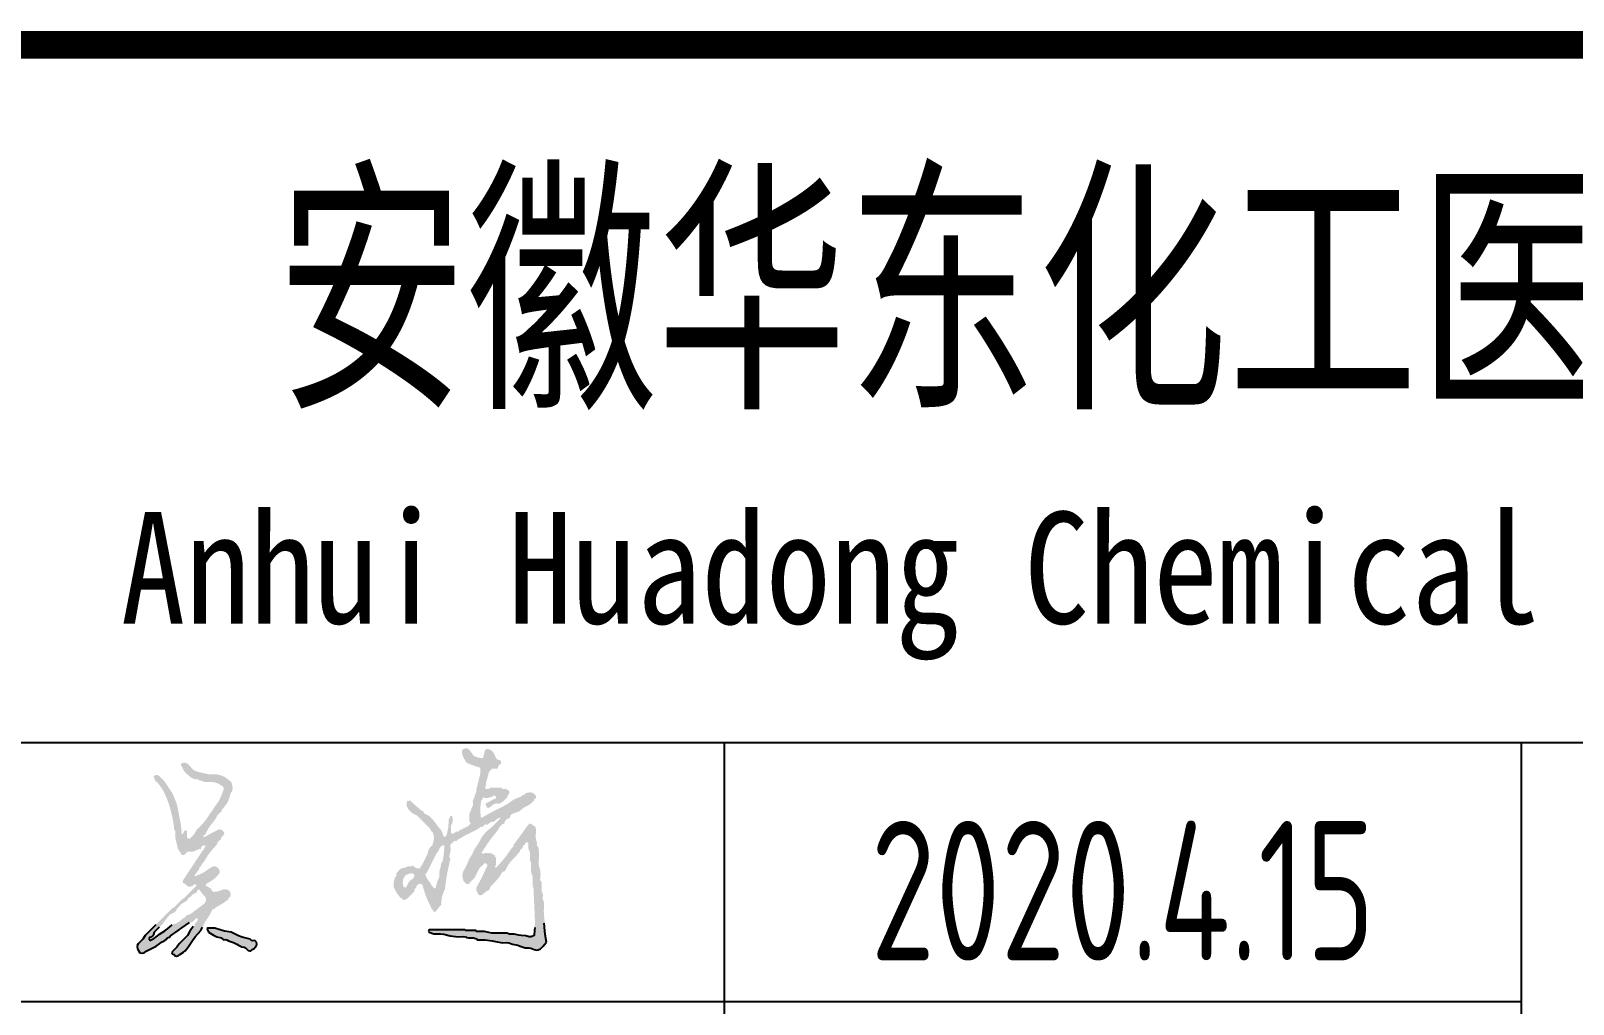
# Model space of a CAD drawing. Extents: x 4930511 to 5014611, y -422737 to -321054.
# Drawn here: x 4958777 to 4962647, y -346117 to -343675 of the extents above; entities that cross this region are included whole.
import ezdxf
from ezdxf.enums import TextEntityAlignment as Align

# ---------------------------------------------------------------- set-up
doc = ezdxf.new("R2010")
doc.units = 0
doc.header["$LTSCALE"] = 1000
doc.header["$MEASUREMENT"] = 0
doc.layers.get('0').update_dxf_attribs({"linetype": 'CONTINUOUS'})
doc.styles.add('sceie', font='sceie.shx', dxfattribs={"width": 0.7, "bigfont": 'sceic.shx'})
doc.styles.add('宋体', font='', dxfattribs={"width": 0.7})
doc.styles.get('宋体').set_extended_font_data('SimSun')

msp = doc.modelspace()

# ---------------------------------------------------------------- hatches: boundary and pattern name
h = msp.add_hatch(color=256)
h.dxf.hatch_style = 1
h.paths.add_polyline_path([(4959248.6, -345707.4), (4959254.4, -345702.8), (4959253.9, -345700), (4959255, -345697.8), (4959257.5, -345696.5), (4959260.1, -345693.1), (4959261.2, -345691.1), (4959262.7, -345687.1), (4959259.1, -345682), (4959256.1, -345679.7), (4959250.2, -345677.7), (4959235, -345685.2), (4959227.5, -345689.2), (4959212.7, -345697.5), (4959210.7, -345696.6), (4959209.8, -345694.4), (4959210.6, -345692.3), (4959213.3, -345692.6), (4959215.6, -345690.8), (4959215.8, -345688.2), (4959223.7, -345674), (4959228.4, -345667.3), (4959238.7, -345654.8), (4959244.2, -345644.6), (4959248, -345639.8), (4959256.5, -345631.9), (4959256, -345629.1), (4959257.1, -345626.9), (4959259.6, -345625.7), (4959269.5, -345612.1), (4959273.4, -345604.2), (4959278.3, -345588.1), (4959282.4, -345580.7), (4959283.4, -345575.8), (4959282.5, -345567.3), (4959280.8, -345561.5), (4959278.9, -345558.6), (4959274.2, -345554.8), (4959263.2, -345546.5), (4959256.4, -345543.3), (4959242.9, -345540.2), (4959235.8, -345540.2), (4959232.3, -345540.2), (4959225.2, -345540.2), (4959213.5, -345537.8), (4959207.7, -345536.6), (4959196, -345534), (4959186.9, -345530.2), (4959182.5, -345526.9), (4959176.2, -345519.4), (4959173.7, -345516.9), (4959172.5, -345515.6), (4959170, -345513.1), (4959164.9, -345511.1), (4959161.7, -345510.8), (4959156.4, -345512.1), (4959153.9, -345513.5), (4959153.3, -345517.3), (4959155.4, -345519.4), (4959160, -345529.7), (4959163.6, -345534.7), (4959172.1, -345542.3), (4959178.4, -345547.6), (4959182.1, -345549.8), (4959189.8, -345552.7), (4959194.1, -345552.1), (4959196.9, -345553), (4959200.2, -345555.8), (4959204.5, -345555.9), (4959206.9, -345556.6), (4959210.6, -345559), (4959219.8, -345559), (4959224.4, -345559), (4959233.5, -345559), (4959244.1, -345562.1), (4959249.3, -345564.5), (4959258.5, -345570.4), (4959261, -345574.4), (4959261.3, -345577.6), (4959259.6, -345581.9), (4959252.7, -345599.6), (4959248, -345608.3), (4959236.7, -345623.6), (4959233.9, -345628.9), (4959232.2, -345631.5), (4959228.3, -345636.1), (4959215.8, -345654.8), (4959208.6, -345663.7), (4959192.9, -345679.8), (4959186.9, -345690), (4959182.9, -345694.8), (4959174.2, -345702.8), (4959173.2, -345700.7), (4959171, -345699.8), (4959168.9, -345700.7), (4959168.9, -345693.2), (4959168.9, -345689.4), (4959168.9, -345681.9), (4959166.5, -345681.4), (4959165.2, -345681.2), (4959162.7, -345680.9), (4959161.1, -345684.8), (4959160, -345686.8), (4959157.5, -345690.2), (4959155.7, -345689.9), (4959154.6, -345687.8), (4959155.4, -345686.1), (4959154.6, -345677.7), (4959154.2, -345673.6), (4959153.3, -345665.2), (4959151.6, -345656.9), (4959150.8, -345652.7), (4959149.1, -345644.4), (4959147, -345631.8), (4959145.8, -345625.6), (4959142.9, -345613.1), (4959135.6, -345594.8), (4959130.9, -345585.8), (4959120, -345569.4), (4959112.9, -345558.5), (4959108.6, -345553.3), (4959099.1, -345544.4), (4959095.2, -345542), (4959092, -345541.7), (4959087.7, -345543.3), (4959085.8, -345544.3), (4959085.2, -345546.9), (4959086.6, -345548.6), (4959088.3, -345554.3), (4959090.3, -345557.3), (4959095, -345561.1), (4959104, -345572.8), (4959108, -345579.1), (4959114.8, -345592.3), (4959121.6, -345609.4), (4959124.6, -345618.3), (4959129.3, -345636.1), (4959130.6, -345641.1), (4959131.2, -345643.6), (4959132.5, -345648.6), (4959134.1, -345658.6), (4959135, -345663.6), (4959136.6, -345673.6), (4959135.8, -345677), (4959136.9, -345679.9), (4959139.8, -345681.9), (4959139.3, -345694.5), (4959140, -345700.9), (4959142.9, -345713.2), (4959145.2, -345723.8), (4959147.4, -345729.1), (4959153.3, -345738.2), (4959155.1, -345741.4), (4959158, -345742.9), (4959161.6, -345742.3), (4959165, -345739), (4959166.6, -345737.3), (4959170, -345734), (4959180.6, -345734.3), (4959186.3, -345733.2), (4959196, -345728.8), (4959199.2, -345727.6), (4959201, -345727.4), (4959204.4, -345727.8), (4959204.3, -345722.7), (4959207.7, -345718.9), (4959212.7, -345718.4), (4959214.6, -345719.3), (4959215.1, -345722), (4959213.7, -345723.6), (4959191.8, -345755.9), (4959181, -345772.2), (4959159.6, -345804.9), (4959157.9, -345808.4), (4959159.2, -345812.4), (4959162.7, -345814.2), (4959166.2, -345816.9), (4959167.9, -345818.4), (4959171, -345821.5), (4959178, -345821.6), (4959182, -345820.3), (4959187.7, -345816.3), (4959189.3, -345815.7), (4959190.7, -345816.1), (4959191.9, -345817.4), (4959192.3, -345819), (4959192, -345820.2), (4959190.8, -345821.5), (4959178.7, -345833.6), (4959172.7, -345839.7), (4959160.6, -345851.7), (4959158.9, -345852.6), (4959158.1, -345853), (4959156.4, -345853.8), (4959148.1, -345862.2), (4959143.9, -345866.3), (4959135.6, -345874.7), (4959133.9, -345875.5), (4959133.1, -345875.9), (4959131.4, -345876.8), (4959104.3, -345903.8), (4959090.8, -345917.4), (4959063.7, -345944.5), (4959057.8, -345953.7), (4959054.1, -345958), (4959046, -345965.3), (4959044, -345969.9), (4959043.8, -345972.9), (4959045, -345977.8), (4959047.1, -345982), (4959048.1, -345984), (4959050.2, -345988.2), (4959057, -345988.7), (4959061, -345987.7), (4959066.8, -345984.1), (4959083.3, -345975.7), (4959091.3, -345970.8), (4959106.4, -345960.1), (4959113.1, -345956.8), (4959116.3, -345954.3), (4959121, -345948.6), (4959123.8, -345949.1), (4959126, -345948), (4959127.3, -345945.5), (4959146.5, -345932.2), (4959156, -345925.5), (4959175.2, -345912.2), (4959181.2, -345910.9), (4959184.4, -345909.2), (4959188.7, -345904.9), (4959189.7, -345902.6), (4959191.5, -345901.5), (4959193.9, -345901.8), (4959195.9, -345902.7), (4959196.4, -345905.4), (4959195, -345907), (4959192.8, -345910.8), (4959191.2, -345912.7), (4959187.7, -345915.3), (4959188.2, -345918.1), (4959187.1, -345920.3), (4959184.6, -345921.6), (4959178.1, -345930.3), (4959175.1, -345934.9), (4959170, -345944.5), (4959161.6, -345952.8), (4959157.5, -345957), (4959149.1, -345965.3), (4959143.2, -345974.1), (4959139.5, -345978.2), (4959131.4, -345985.1), (4959130.9, -345988.1), (4959131.5, -345990.1), (4959133.5, -345992.4), (4959135.1, -345991.4), (4959137.5, -345992.6), (4959137.7, -345994.5), (4959142.9, -345996), (4959146.7, -345995.4), (4959151.2, -345992.4), (4959159.9, -345986.2), (4959163.9, -345982.6), (4959171, -345974.7), (4959182.7, -345956.7), (4959189.2, -345948.1), (4959203.3, -345932), (4959207.5, -345923.6), (4959209.6, -345919.5), (4959213.7, -345911.1), (4959222.5, -345898.3), (4959226.5, -345891.6), (4959233.5, -345877.8), (4959236.3, -345878.3), (4959238.5, -345877.2), (4959239.8, -345874.7), (4959253.5, -345867), (4959260.2, -345862.8), (4959273.1, -345853.8), (4959272.8, -345851.2), (4959274.6, -345848.9), (4959277.3, -345848.6), (4959278.4, -345842), (4959277.9, -345838.1), (4959275.2, -345831.9), (4959269.8, -345829.5), (4959266.6, -345828.8), (4959260.6, -345828.8), (4959251, -345832.5), (4959245.8, -345833.8), (4959235.6, -345835.1), (4959231.7, -345832.8), (4959230, -345830.2), (4959229.4, -345825.7), (4959226.6, -345826.2), (4959224.4, -345825.1), (4959223.1, -345822.6), (4959221.1, -345821.1), (4959219.3, -345820.8), (4959216.9, -345821.5), (4959216, -345818.1), (4959217.1, -345815.2), (4959220, -345813.2), (4959232.3, -345806.1), (4959238.2, -345801.5), (4959248.1, -345791.3), (4959250.8, -345786.6), (4959251.1, -345782.8), (4959249.2, -345777.8), (4959246.7, -345775.3), (4959245.4, -345774), (4959242.9, -345771.5), (4959236.6, -345771.1), (4959233, -345771.8), (4959227.3, -345774.6), (4959213.4, -345784.7), (4959205.7, -345789), (4959189.8, -345795.5), (4959188.5, -345795.2), (4959187.9, -345793.4), (4959188.7, -345792.4), (4959193, -345786.3), (4959195.3, -345783.3), (4959200.2, -345777.8), (4959199.7, -345775), (4959200.8, -345772.8), (4959203.3, -345771.5), (4959206, -345766.2), (4959207.8, -345763.6), (4959211.7, -345759), (4959222.6, -345741.3), (4959229, -345732.8), (4959242.9, -345717.3), (4959246.1, -345710.6)])
h.paths.add_polyline_path([(4959197.6, -345829.6), (4959200.2, -345829.9), (4959205.9, -345837.8), (4959209, -345841.6), (4959215.8, -345848.6), (4959216.5, -345855), (4959215.8, -345858.7), (4959212.7, -345864.2), (4959202.8, -345871.8), (4959197.8, -345875.6), (4959187.7, -345883), (4959180.2, -345888.9), (4959175.8, -345891.3), (4959166.9, -345894.5), (4959164.4, -345898.1), (4959162.5, -345899.8), (4959158.5, -345901.8), (4959149, -345909.9), (4959143.2, -345913.2), (4959131.4, -345917.4), (4959119.9, -345928.1), (4959113.5, -345933), (4959100.2, -345941.3), (4959091, -345948.7), (4959085.8, -345952), (4959075.2, -345957), (4959075.3, -345956.1), (4959074.9, -345955.3), (4959074.1, -345954.9), (4959074.1, -345951.9), (4959075.5, -345949.8), (4959078.3, -345948.6), (4959083, -345944.9), (4959085, -345941.9), (4959086.6, -345936.1), (4959095, -345927.8), (4959099.1, -345923.6), (4959107.5, -345915.3), (4959112.9, -345908.3), (4959115.7, -345904.7), (4959121, -345897.6), (4959125.4, -345892.7), (4959128.4, -345890.6), (4959134.6, -345888.2), (4959139.4, -345884.8), (4959141.5, -345882.2), (4959143.9, -345876.8), (4959152.6, -345867.4), (4959157.9, -345863.3), (4959168.9, -345857), (4959170.8, -345855), (4959171.3, -345853.3), (4959171, -345850.7), (4959173.6, -345849.6), (4959174.9, -345849), (4959177.3, -345847.6), (4959182.9, -345841.8), (4959186.5, -345839.3), (4959193.9, -345836.1), (4959193.9, -345834.4), (4959193.9, -345833.6), (4959193.9, -345831.9), (4959195.9, -345830.1)], flags=16)
h.paths.add_polyline_path([(4959297.8, -345944.9), (4959279.4, -345936.1), (4959262.9, -345933.2), (4959254.7, -345931.1), (4959238.7, -345925.7), (4959231.7, -345925.7), (4959228.1, -345925.7), (4959221, -345925.7), (4959219.8, -345926.9), (4959219.4, -345928.3), (4959220, -345929.9), (4959221.4, -345932.3), (4959222, -345933.6), (4959223.1, -345936.1), (4959231.1, -345941.4), (4959235.3, -345943.7), (4959244, -345947.6), (4959251.1, -345949.2), (4959254.6, -345950.7), (4959260.6, -345954.9), (4959265.8, -345954.5), (4959268.8, -345955.3), (4959273.1, -345958), (4959278.1, -345959.7), (4959280.6, -345960.5), (4959285.6, -345962.2), (4959294, -345966.4), (4959298.1, -345968.4), (4959306.5, -345972.6), (4959312.5, -345973.7), (4959315.7, -345975.5), (4959320, -345979.9), (4959320.9, -345980.7), (4959321.3, -345981.1), (4959322.1, -345982), (4959326.2, -345983.1), (4959329.2, -345982.5), (4959332.5, -345979.9), (4959336, -345978.3), (4959337.7, -345976.9), (4959339.8, -345973.6), (4959343.2, -345969.8), (4959344.1, -345966.2), (4959342.9, -345961.1), (4959341.3, -345959.5), (4959340.4, -345958.6), (4959338.8, -345957), (4959334.1, -345957.8), (4959331, -345956.9), (4959327.3, -345953.9), (4959307.6, -345948.5)])
h.paths.add_polyline_path([(4960067.6, -345942.2), (4960066.3, -345932.5), (4960065, -345913.2), (4960066.6, -345912.6), (4960067.2, -345910.3), (4960066, -345909), (4960064.3, -345890.8), (4960064.1, -345881.5), (4960065, -345863.2), (4960063.3, -345858.2), (4960062.5, -345855.7), (4960060.8, -345850.7), (4960062.1, -345844.1), (4960061.6, -345840.1), (4960058.7, -345834), (4960058.7, -345824.9), (4960058.7, -345820.3), (4960058.7, -345811.1), (4960057.1, -345808.6), (4960056.2, -345807.4), (4960054.6, -345804.9), (4960055.6, -345795.7), (4960055.9, -345791.1), (4960055.6, -345781.9), (4960052.3, -345772.3), (4960051.5, -345767.1), (4960051.4, -345756.9), (4960052.1, -345742.8), (4960051.9, -345735.6), (4960050.4, -345721.5), (4960047.8, -345720.5), (4960046.5, -345717.9), (4960047.3, -345715.3), (4960045.6, -345706.9), (4960044.8, -345702.8), (4960043.1, -345694.4), (4960044.9, -345684.6), (4960044.7, -345679.1), (4960042.1, -345669.4), (4960039.3, -345669.9), (4960037.1, -345668.8), (4960035.8, -345666.3), (4960031.8, -345664), (4960027.8, -345664.3), (4960024.3, -345667.3), (4960009.9, -345687.5), (4960002.6, -345697.5), (4959987.9, -345717.3), (4959988.4, -345720.1), (4959987.2, -345722.3), (4959984.8, -345723.6), (4959970.1, -345744.5), (4959962.1, -345754.6), (4959945.2, -345773.6), (4959943.9, -345773.6), (4959943.3, -345773.6), (4959942, -345773.6), (4959941.1, -345772), (4959942.3, -345769.6), (4959944.1, -345769.4), (4959944.1, -345761.1), (4959944.1, -345756.9), (4959944.1, -345748.6), (4959941.6, -345747.7), (4959940.6, -345744.6), (4959942, -345742.3), (4959939.3, -345742.8), (4959937.1, -345741.7), (4959935.8, -345739.2), (4959926.8, -345737.6), (4959922, -345737.4), (4959912.9, -345738.2), (4959912.8, -345739.1), (4959911.6, -345739.7), (4959910.8, -345739.2), (4959908.9, -345738.3), (4959908.4, -345735.6), (4959909.7, -345734), (4959924.1, -345712.1), (4959931.9, -345701.4), (4959948.3, -345680.9), (4959952.2, -345674.2), (4959954.5, -345671), (4959959.7, -345665.2), (4959962, -345665.1), (4959963.2, -345664.6), (4959965, -345663.2), (4959966.9, -345657.2), (4959969.2, -345654.2), (4959974.3, -345650.7), (4959976.6, -345650.5), (4959977.8, -345650), (4959979.5, -345648.6), (4959980.4, -345643.6), (4959982.4, -345640.7), (4959986.8, -345638.2), (4959998.7, -345634.7), (4960004.5, -345631.5), (4960013.9, -345623.6), (4960025.2, -345617.9), (4960030.6, -345614.3), (4960040, -345605.9), (4960039.7, -345603.2), (4960041.5, -345600.9), (4960044.1, -345600.6), (4960045.1, -345596.9), (4960044.5, -345594.2), (4960042.1, -345591.3), (4960040, -345589.2), (4960038.9, -345588.1), (4960036.8, -345586.1), (4960028.9, -345585.5), (4960024.7, -345585.9), (4960017.1, -345588.1), (4960016.2, -345589.8), (4960015.8, -345590.6), (4960015, -345592.3), (4960012.2, -345591.8), (4960010, -345592.9), (4960008.7, -345595.4), (4959993.2, -345601.3), (4959985.6, -345605.4), (4959972.2, -345615.2), (4959955.2, -345624.1), (4959946.7, -345628.5), (4959929.5, -345637.1), (4959922.1, -345641.3), (4959918.3, -345643.4), (4959910.8, -345647.5), (4959909.2, -345648.9), (4959906.5, -345648.4), (4959905.6, -345646.5), (4959904.8, -345630.7), (4959905, -345622.7), (4959906.6, -345606.9), (4959909.1, -345604.1), (4959910.1, -345602.2), (4959910.8, -345598.6), (4959920.8, -345599.4), (4959926.3, -345598.7), (4959935.8, -345595.4), (4959938.5, -345593.5), (4959942, -345593.9), (4959944.1, -345596.5), (4959944.4, -345599.1), (4959942.6, -345601.4), (4959939.9, -345601.7), (4959930.8, -345606.7), (4959926.2, -345609.2), (4959917, -345614.2), (4959919.1, -345617.7), (4959920, -345619.6), (4959921.2, -345623.6), (4959925.5, -345624.2), (4959928.3, -345623.3), (4959931.6, -345620.4), (4959936.1, -345616.8), (4959938.7, -345615.3), (4959944.1, -345613.1), (4959951, -345613.6), (4959955, -345612.6), (4959960.8, -345609), (4959966, -345604.2), (4959968.5, -345601.7), (4959973.3, -345596.5), (4959972.8, -345593.7), (4959973.9, -345591.5), (4959976.4, -345590.2), (4959977.8, -345586.3), (4959977.5, -345583.4), (4959975.4, -345579.8), (4959972.4, -345579.4), (4959970.7, -345578.2), (4959969.1, -345575.6), (4959964.3, -345577.1), (4959960.7, -345576.5), (4959956.6, -345573.6), (4959945.8, -345573.6), (4959940.4, -345573.6), (4959929.5, -345573.6), (4959926.3, -345576.5), (4959923.4, -345577.3), (4959919.1, -345576.7), (4959917.2, -345575.7), (4959916.7, -345573.1), (4959918.1, -345571.5), (4959919.4, -345560.4), (4959920.7, -345554.9), (4959924.3, -345544.4), (4959925.1, -345538.6), (4959926.3, -345535.6), (4959929.5, -345530.8), (4959931.6, -345528.8), (4959932.7, -345527.7), (4959934.7, -345525.6), (4959940.2, -345525.6), (4959942.9, -345525.6), (4959948.3, -345525.6), (4959949.9, -345519.8), (4959951.9, -345516.8), (4959956.6, -345513.1), (4959957.3, -345509.8), (4959956.7, -345507.5), (4959954.5, -345504.8), (4959948.2, -345503.2), (4959944.7, -345500.3), (4959942, -345494.4), (4959937.9, -345485.6), (4959933.9, -345481.3), (4959925.4, -345476.7), (4959921.1, -345476.2), (4959917.8, -345478), (4959916, -345481.9), (4959914.3, -345488.5), (4959913.5, -345491.9), (4959911.8, -345498.5), (4959909.8, -345499.3), (4959908.7, -345499.5), (4959906.6, -345499.6), (4959898.9, -345497.9), (4959895, -345496.6), (4959887.9, -345493.3), (4959883.5, -345486.9), (4959881.2, -345483.8), (4959876.4, -345477.7), (4959871.7, -345475), (4959867.9, -345474.7), (4959862.8, -345476.7), (4959861.2, -345478.3), (4959860.3, -345479.2), (4959858.7, -345480.8), (4959859.3, -345489), (4959860.4, -345493.2), (4959863.9, -345500.6), (4959868.1, -345508), (4959871.8, -345511.5), (4959879.5, -345515.2), (4959889.5, -345518.6), (4959894.5, -345520.3), (4959904.5, -345523.5), (4959904.9, -345533.6), (4959904.5, -345538.7), (4959902.4, -345548.6), (4959899.5, -345560.2), (4959898, -345566), (4959895.1, -345577.7), (4959894.5, -345583.8), (4959893.6, -345586.8), (4959891, -345592.3), (4959889.7, -345598.4), (4959888.6, -345601.4), (4959885.8, -345606.9), (4959886.6, -345614.5), (4959885.9, -345618.8), (4959882.6, -345625.7), (4959880.9, -345630.8), (4959879.9, -345633.3), (4959877.4, -345638.2), (4959877.4, -345646.5), (4959877.4, -345650.7), (4959877.4, -345659), (4959879.7, -345660.2), (4959880.2, -345663.4), (4959878.5, -345665.2), (4959876.4, -345667.3), (4959875.4, -345668.4), (4959873.3, -345670.5), (4959864.9, -345674.6), (4959860.8, -345676.7), (4959852.4, -345680.9), (4959851.1, -345681.6), (4959850.5, -345682.5), (4959850.3, -345684), (4959846, -345683.4), (4959843.2, -345684.3), (4959839.9, -345687.1), (4959836.9, -345688.6), (4959834.9, -345688.8), (4959831.6, -345688.2), (4959831.6, -345679.8), (4959831.6, -345675.7), (4959831.6, -345667.3), (4959835.3, -345659.7), (4959836, -345654.8), (4959834.7, -345646.5), (4959833.8, -345644.6), (4959831.1, -345644.1), (4959829.5, -345645.4), (4959828.3, -345648.6), (4959827.4, -345650.1), (4959825.3, -345652.7), (4959824.9, -345668.7), (4959823.9, -345676.8), (4959820.1, -345692.3), (4959818.6, -345695.3), (4959816.2, -345696.7), (4959812.8, -345696.5), (4959809.1, -345685.2), (4959806, -345679.6), (4959798.3, -345670.5), (4959790.3, -345659.4), (4959785.9, -345654.1), (4959776.4, -345644.4), (4959770.8, -345641.8), (4959768.1, -345640.3), (4959762.8, -345637.1), (4959763.1, -345634.5), (4959761.3, -345632.2), (4959758.7, -345631.9), (4959745.8, -345621.5), (4959739.6, -345616), (4959727.4, -345604.8), (4959725.5, -345606.7), (4959723.8, -345607.3), (4959721.2, -345606.9), (4959719.8, -345614.7), (4959720.3, -345619.3), (4959723.2, -345626.7), (4959731.1, -345634.9), (4959735.9, -345638.5), (4959746.2, -345643.4), (4959759.1, -345656.3), (4959765.5, -345662.7), (4959778.5, -345675.7), (4959780.3, -345680.4), (4959781.9, -345682.7), (4959785.7, -345686.1), (4959788.4, -345694.9), (4959788.7, -345700), (4959786.8, -345709), (4959785.5, -345715), (4959783.8, -345718.2), (4959779.5, -345722.5), (4959775.4, -345729), (4959773.8, -345732.8), (4959772.2, -345740.3), (4959766.4, -345751.9), (4959763.5, -345757.8), (4959757.6, -345769.4), (4959755.1, -345770.7), (4959754, -345772.9), (4959754.5, -345775.7), (4959747.6, -345776.2), (4959743.6, -345775.2), (4959737.8, -345771.5), (4959736, -345769.7), (4959733.9, -345769.4), (4959731.6, -345770.5), (4959724.7, -345770.9), (4959721.2, -345771.8), (4959714.9, -345774.6), (4959709.2, -345775.5), (4959706.2, -345776.6), (4959701.4, -345779.9), (4959698.6, -345783.4), (4959697.2, -345785), (4959694.1, -345788.2), (4959694.7, -345792.5), (4959693.8, -345795.3), (4959690.9, -345798.6), (4959688.1, -345808.3), (4959687.4, -345813.5), (4959687.8, -345823.6), (4959693, -345834.2), (4959696.2, -345839.3), (4959703.4, -345848.6), (4959706.6, -345850.8), (4959708.1, -345852), (4959710.7, -345854.9), (4959715.1, -345855), (4959717.6, -345854.2), (4959721.2, -345851.7), (4959728.7, -345844.2), (4959732.4, -345840.5), (4959739.9, -345833), (4959739.2, -345829.9), (4959740.3, -345827.3), (4959743, -345825.7), (4959745.2, -345819.6), (4959748.4, -345816.4), (4959754.5, -345814.2), (4959755.6, -345815.6), (4959757.1, -345815.9), (4959758.7, -345815.3), (4959766.8, -345841.4), (4959771.8, -345854.2), (4959783.7, -345878.8), (4959785.7, -345879.8), (4959786.6, -345882), (4959785.7, -345884), (4959789.5, -345885), (4959792.1, -345884.4), (4959795.1, -345882), (4959799.3, -345875.8), (4959801.6, -345872.8), (4959806.6, -345867.4), (4959807.9, -345851.2), (4959809.9, -345842.9), (4959816, -345827.8), (4959817.7, -345815.3), (4959818.5, -345809), (4959820.1, -345796.5), (4959821.8, -345788.2), (4959822.6, -345784), (4959824.3, -345775.7), (4959825.1, -345772.4), (4959825.5, -345770.7), (4959826.4, -345767.4), (4959827.6, -345761.1), (4959828.3, -345758), (4959829.5, -345751.7), (4959827.2, -345747.8), (4959826.9, -345744.6), (4959828.5, -345740.3), (4959830.1, -345731.2), (4959830.3, -345726.5), (4959829.5, -345717.3), (4959833.7, -345713.2), (4959835.8, -345711.1), (4959839.9, -345706.9), (4959843.4, -345707.8), (4959846.2, -345706.7), (4959848.3, -345703.8), (4959854.3, -345700.9), (4959857.3, -345699.2), (4959862.8, -345695.5), (4959876.2, -345688.8), (4959882.9, -345685.5), (4959896.2, -345678.8), (4959900.1, -345676.6), (4959901.9, -345675), (4959904.5, -345671.5), (4959907.4, -345672.5), (4959909.9, -345671.8), (4959911.8, -345669.4), (4959914.2, -345668.3), (4959915.4, -345667.4), (4959917, -345665.2), (4959920.6, -345666.6), (4959923.7, -345665.9), (4959926.4, -345663.2), (4959928.8, -345662), (4959930, -345661.1), (4959931.6, -345659), (4959935.9, -345659.6), (4959938.8, -345658.7), (4959942, -345655.9), (4959946.5, -345652.2), (4959949.1, -345650.6), (4959954.5, -345648.6), (4959954.9, -345650.2), (4959954.6, -345651.5), (4959953.5, -345652.7), (4959945.6, -345660.7), (4959941.6, -345664.6), (4959933.7, -345672.5), (4959922.6, -345681.3), (4959917.4, -345686.4), (4959908.7, -345697.5), (4959901.6, -345710.9), (4959897.6, -345717.4), (4959888.9, -345729.8), (4959885.1, -345739), (4959882.8, -345743.4), (4959877.4, -345751.7), (4959871.4, -345765.8), (4959868.1, -345772.7), (4959860.8, -345786.1), (4959859.9, -345794.8), (4959860.3, -345799.6), (4959862.8, -345808), (4959865.8, -345810.9), (4959867.2, -345812.4), (4959870.1, -345815.3), (4959874.4, -345815.6), (4959877.6, -345813.9), (4959879.5, -345810.1), (4959887.8, -345802.8), (4959891.4, -345798.1), (4959896.2, -345788.2), (4959901.4, -345777.8), (4959905.2, -345772.9), (4959913.9, -345765.3), (4959914.7, -345763.3), (4959917.6, -345762.7), (4959919.1, -345764.2), (4959922, -345766.6), (4959922.4, -345770.6), (4959920.2, -345773.6), (4959912, -345791.8), (4959907.6, -345800.8), (4959898.3, -345818.4), (4959894.8, -345824.6), (4959894.5, -345829.6), (4959897.2, -345836.1), (4959898.6, -345838.5), (4959899.3, -345839.8), (4959900.4, -345842.4), (4959904.8, -345843.6), (4959908.1, -345843), (4959911.8, -345840.3), (4959917.7, -345835.6), (4959920.8, -345833.4), (4959927.4, -345829.9), (4959929.7, -345823.3), (4959931.8, -345820), (4959936.8, -345815.3), (4959947.7, -345803.8), (4959952.6, -345797.5), (4959960.8, -345784), (4959963.4, -345784.3), (4959965.1, -345783.7), (4959967, -345781.9), (4959976.2, -345765.6), (4959982, -345757.8), (4959995.2, -345744.4), (4959998.3, -345739.8), (4960000.3, -345737.6), (4960004.5, -345734), (4960004.1, -345731.3), (4960005.2, -345729), (4960007.7, -345727.8), (4960010.7, -345724.2), (4960011.8, -345721.9), (4960012.9, -345717.3), (4960014.6, -345717.3), (4960015.4, -345717.3), (4960017.1, -345717.3), (4960016.8, -345714.7), (4960017.3, -345713), (4960019.1, -345711.1), (4960021.8, -345710.8), (4960023.5, -345711.4), (4960025.4, -345713.2), (4960024.8, -345722.5), (4960025.8, -345727.6), (4960029.6, -345736.1), (4960029.6, -345745.3), (4960029.6, -345749.8), (4960029.6, -345759), (4960030.4, -345759), (4960030.8, -345759), (4960031.6, -345759), (4960031.6, -345769), (4960031.6, -345774), (4960031.6, -345784), (4960033.3, -345789), (4960034.1, -345791.5), (4960035.8, -345796.5), (4960035.8, -345807.4), (4960035.8, -345812.8), (4960035.8, -345823.6), (4960037.7, -345823.4), (4960038, -345822.7), (4960037.9, -345819.4), (4960038.8, -345821), (4960038, -345822.7), (4960038.3, -345828.6), (4960038.5, -345833.2), (4960038.9, -345842.4), (4960040.2, -345869.9), (4960040.8, -345883.6), (4960042.1, -345911.1), (4960041.2, -345924.5), (4960040.8, -345931.1), (4960040, -345944.5), (4960032.1, -345947.4), (4960027.2, -345947.6), (4960019.1, -345945.5), (4960007.4, -345944.6), (4960001.5, -345943.7), (4959990, -345941.3), (4959982.4, -345941.3), (4959978.4, -345940.7), (4959971.2, -345938.2), (4959956.2, -345938.2), (4959948.7, -345938.2), (4959933.7, -345938.2), (4959926.2, -345936.6), (4959922.4, -345935.7), (4959914.9, -345934.1), (4959906.6, -345934.1), (4959902.4, -345934.1), (4959894.1, -345934.1), (4959894.1, -345933.2), (4959894.1, -345932.8), (4959894.1, -345932), (4959883.3, -345932), (4959877.9, -345932), (4959867, -345932), (4959867, -345931.1), (4959867, -345930.7), (4959867, -345929.9), (4959831.2, -345929.9), (4959813.3, -345929.9), (4959777.4, -345929.9), (4959775.4, -345931.4), (4959774.9, -345934.1), (4959776.4, -345936.1), (4959781.1, -345937.5), (4959783.4, -345938.3), (4959787.8, -345940.3), (4959804.6, -345940.4), (4959813.2, -345941.5), (4959829.5, -345945.5), (4959842.8, -345947.1), (4959849.5, -345947.4), (4959862.8, -345946.6), (4959867.9, -345948.2), (4959870.4, -345949.1), (4959875.4, -345950.7), (4959883.7, -345950.1), (4959888.1, -345950.5), (4959896.2, -345952.8), (4959896.2, -345953.6), (4959896.2, -345954.1), (4959896.2, -345954.9), (4959904.5, -345954.9), (4959908.7, -345954.9), (4959917, -345954.9), (4959934.5, -345958.2), (4959943.3, -345959.8), (4959960.8, -345963.2), (4959970.8, -345962.2), (4959976.3, -345962.9), (4959985.8, -345966.4), (4959998.6, -345968.9), (4960004.9, -345970.8), (4960017.1, -345975.7), (4960026.4, -345975.2), (4960031.5, -345976.1), (4960040, -345979.9), (4960046.2, -345981), (4960049.9, -345980.5), (4960055.6, -345977.8), (4960062.1, -345971.3), (4960065.2, -345968), (4960071.2, -345961.1)])
h.paths.add_polyline_path([(4959792.4, -345825.4), (4959790.7, -345826.3), (4959788.9, -345825.7), (4959783.9, -345820.5), (4959781.7, -345817.5), (4959778.5, -345811.1), (4959773.4, -345805.1), (4959771.3, -345801.6), (4959768, -345794.4), (4959766.8, -345792.1), (4959767.8, -345789.4), (4959770.1, -345788.2), (4959780.1, -345768.2), (4959785.1, -345758.2), (4959795.1, -345738.2), (4959798.8, -345733.7), (4959800.3, -345731.1), (4959802.4, -345725.7), (4959805, -345722), (4959806.8, -345720.4), (4959810.8, -345718.4), (4959812.4, -345717.8), (4959813.8, -345718.1), (4959814.9, -345719.4), (4959813.7, -345734.5), (4959812.9, -345742), (4959810.8, -345756.9), (4959807.3, -345762.1), (4959806.2, -345765.4), (4959805.5, -345771.5), (4959802.7, -345781.2), (4959802, -345786.5), (4959802.4, -345796.5), (4959797.9, -345807), (4959796, -345812.5), (4959793, -345823.6)], flags=16)
h.paths.add_polyline_path([(4959739.2, -345796.3), (4959736.8, -345800.7), (4959727.7, -345807.9), (4959723.8, -345813), (4959719.1, -345823.6), (4959716.6, -345823.6), (4959715.3, -345823.6), (4959712.8, -345823.6), (4959710.6, -345816.4), (4959710.2, -345812.4), (4959710.7, -345804.9), (4959712.8, -345800.1), (4959714.1, -345797.7), (4959717, -345793.4), (4959724.1, -345790.2), (4959728, -345789.1), (4959735.7, -345788.2), (4959738.9, -345792.1)], flags=16)

# ---------------------------------------------------------------- linework, layer by layer
for p, q in [((4957017.4, -345460), (4968017.4, -345460)), ((4960517.4, -348710), (4960517.4, -345460)), ((4962517.4, -348710), (4962517.4, -345460)), ((4959156, -345925.5), (4959175.2, -345912.2)), ((4959063.7, -345944.5), (4959057.8, -345953.7)), ((4959090.8, -345917.4), (4959063.7, -345944.5)), ((4959075.5, -345949.8), (4959074.1, -345951.9)), ((4959078.3, -345948.6), (4959075.5, -345949.8)), ((4959083, -345944.9), (4959078.3, -345948.6)), ((4959085, -345941.9), (4959083, -345944.9)), ((4959086.6, -345936.1), (4959085, -345941.9)), ((4959085.8, -345952), (4959091, -345948.7)), ((4959095, -345927.8), (4959086.6, -345936.1)), ((4959091, -345948.7), (4959100.2, -345941.3)), ((4959099.1, -345923.6), (4959095, -345927.8)), ((4959100.2, -345941.3), (4959113.5, -345933)), ((4959113.5, -345933), (4959119.9, -345928.1)), ((4959116.3, -345954.3), (4959121, -345948.6)), ((4959119.9, -345928.1), (4959131.4, -345917.4)), ((4959121, -345948.6), (4959123.8, -345949.1)), ((4959123.8, -345949.1), (4959126, -345948)), ((4959126, -345948), (4959127.3, -345945.5)), ((4959127.3, -345945.5), (4959146.5, -345932.2)), ((4959146.5, -345932.2), (4959156, -345925.5)), ((4959170, -345944.5), (4959161.6, -345952.8)), ((4959175.1, -345934.9), (4959170, -345944.5)), ((4959178.1, -345930.3), (4959175.1, -345934.9)), ((4959184.6, -345921.6), (4959178.1, -345930.3)), ((4959182.7, -345956.7), (4959189.2, -345948.1)), ((4959189.2, -345948.1), (4959203.3, -345932)), ((4959203.3, -345932), (4959207.5, -345923.6)), ((4959219.8, -345926.9), (4959219.4, -345928.3)), ((4959219.4, -345928.3), (4959220, -345929.9)), ((4959221, -345925.7), (4959219.8, -345926.9)), ((4959220, -345929.9), (4959221.4, -345932.3)), ((4959228.1, -345925.7), (4959221, -345925.7)), ((4959221.4, -345932.3), (4959222, -345933.6)), ((4959222, -345933.6), (4959223.1, -345936.1)), ((4959223.1, -345936.1), (4959231.1, -345941.4)), ((4959231.7, -345925.7), (4959228.1, -345925.7)), ((4959231.1, -345941.4), (4959235.3, -345943.7)), ((4959238.7, -345925.7), (4959231.7, -345925.7)), ((4959235.3, -345943.7), (4959244, -345947.6)), ((4959254.7, -345931.1), (4959238.7, -345925.7)), ((4959244, -345947.6), (4959251.1, -345949.2)), ((4959251.1, -345949.2), (4959254.6, -345950.7)), ((4959254.6, -345950.7), (4959260.6, -345954.9)), ((4959262.9, -345933.2), (4959254.7, -345931.1)), ((4959279.4, -345936.1), (4959262.9, -345933.2)), ((4959297.8, -345944.9), (4959279.4, -345936.1)), ((4959307.6, -345948.5), (4959297.8, -345944.9)), ((4959327.3, -345953.9), (4959307.6, -345948.5)), ((4959775.4, -345931.4), (4959774.9, -345934.1)), ((4959774.9, -345934.1), (4959776.4, -345936.1)), ((4959777.4, -345929.9), (4959775.4, -345931.4)), ((4959776.4, -345936.1), (4959781.1, -345937.5)), ((4959813.3, -345929.9), (4959777.4, -345929.9)), ((4959781.1, -345937.5), (4959783.4, -345938.3)), ((4959783.4, -345938.3), (4959787.8, -345940.3)), ((4959787.8, -345940.3), (4959804.6, -345940.4)), ((4959804.6, -345940.4), (4959813.2, -345941.5)), ((4959813.2, -345941.5), (4959829.5, -345945.5)), ((4959831.2, -345929.9), (4959813.3, -345929.9)), ((4959829.5, -345945.5), (4959842.8, -345947.1)), ((4959867, -345929.9), (4959831.2, -345929.9)), ((4959842.8, -345947.1), (4959849.5, -345947.4)), ((4959849.5, -345947.4), (4959862.8, -345946.6)), ((4959862.8, -345946.6), (4959867.9, -345948.2)), ((4959867, -345930.7), (4959867, -345929.9)), ((4959867, -345931.1), (4959867, -345930.7)), ((4959867, -345932), (4959867, -345931.1)), ((4959877.9, -345932), (4959867, -345932)), ((4959867.9, -345948.2), (4959870.4, -345949.1)), ((4959870.4, -345949.1), (4959875.4, -345950.7)), ((4959875.4, -345950.7), (4959883.7, -345950.1)), ((4959883.3, -345932), (4959877.9, -345932)), ((4959894.1, -345932), (4959883.3, -345932)), ((4959883.7, -345950.1), (4959888.1, -345950.5)), ((4959888.1, -345950.5), (4959896.2, -345952.8)), ((4959894.1, -345932.8), (4959894.1, -345932)), ((4959894.1, -345933.2), (4959894.1, -345932.8)), ((4959894.1, -345934.1), (4959894.1, -345933.2)), ((4959902.4, -345934.1), (4959894.1, -345934.1)), ((4959906.6, -345934.1), (4959902.4, -345934.1)), ((4959914.9, -345934.1), (4959906.6, -345934.1)), ((4959922.4, -345935.7), (4959914.9, -345934.1)), ((4959926.2, -345936.6), (4959922.4, -345935.7)), ((4959933.7, -345938.2), (4959926.2, -345936.6)), ((4959948.7, -345938.2), (4959933.7, -345938.2)), ((4959956.2, -345938.2), (4959948.7, -345938.2)), ((4959971.2, -345938.2), (4959956.2, -345938.2)), ((4959978.4, -345940.7), (4959971.2, -345938.2)), ((4959982.4, -345941.3), (4959978.4, -345940.7)), ((4959990, -345941.3), (4959982.4, -345941.3)), ((4960001.5, -345943.7), (4959990, -345941.3)), ((4960007.4, -345944.6), (4960001.5, -345943.7)), ((4960019.1, -345945.5), (4960007.4, -345944.6)), ((4960027.2, -345947.6), (4960019.1, -345945.5)), ((4960032.1, -345947.4), (4960027.2, -345947.6)), ((4960040, -345944.5), (4960032.1, -345947.4)), ((4960040.8, -345931.1), (4960040, -345944.5)), ((4960041.2, -345924.5), (4960040.8, -345931.1)), ((4960066.3, -345932.5), (4960065, -345913.2)), ((4960067.6, -345942.2), (4960066.3, -345932.5)), ((4960071.2, -345961.1), (4960067.6, -345942.2)), ((4959044, -345969.9), (4959043.8, -345972.9)), ((4959043.8, -345972.9), (4959045, -345977.8)), ((4959046, -345965.3), (4959044, -345969.9)), ((4959045, -345977.8), (4959047.1, -345982)), ((4959054.1, -345958), (4959046, -345965.3)), ((4959047.1, -345982), (4959048.1, -345984)), ((4959048.1, -345984), (4959050.2, -345988.2)), ((4959050.2, -345988.2), (4959057, -345988.7)), ((4959057.8, -345953.7), (4959054.1, -345958)), ((4959057, -345988.7), (4959061, -345987.7)), ((4959061, -345987.7), (4959066.8, -345984.1)), ((4959066.8, -345984.1), (4959083.3, -345975.7)), ((4959074.1, -345951.9), (4959074.1, -345954.9)), ((4959074.1, -345954.9), (4959074.9, -345955.3)), ((4959074.9, -345955.3), (4959075.3, -345956.1)), ((4959075.2, -345957), (4959085.8, -345952)), ((4959075.3, -345956.1), (4959075.2, -345957)), ((4959083.3, -345975.7), (4959091.3, -345970.8)), ((4959091.3, -345970.8), (4959106.4, -345960.1)), ((4959106.4, -345960.1), (4959113.1, -345956.8)), ((4959113.1, -345956.8), (4959116.3, -345954.3)), ((4959131.4, -345985.1), (4959130.9, -345988.1)), ((4959130.9, -345988.1), (4959131.5, -345990.1)), ((4959139.5, -345978.2), (4959131.4, -345985.1)), ((4959143.2, -345974.1), (4959139.5, -345978.2)), ((4959149.1, -345965.3), (4959143.2, -345974.1)), ((4959157.5, -345957), (4959149.1, -345965.3)), ((4959151.2, -345992.4), (4959159.9, -345986.2)), ((4959161.6, -345952.8), (4959157.5, -345957)), ((4959159.9, -345986.2), (4959163.9, -345982.6)), ((4959163.9, -345982.6), (4959171, -345974.7)), ((4959171, -345974.7), (4959182.7, -345956.7)), ((4959260.6, -345954.9), (4959265.8, -345954.5)), ((4959265.8, -345954.5), (4959268.8, -345955.3)), ((4959268.8, -345955.3), (4959273.1, -345958)), ((4959273.1, -345958), (4959278.1, -345959.7)), ((4959278.1, -345959.7), (4959280.6, -345960.5)), ((4959280.6, -345960.5), (4959285.6, -345962.2)), ((4959285.6, -345962.2), (4959294, -345966.4)), ((4959294, -345966.4), (4959298.1, -345968.4)), ((4959298.1, -345968.4), (4959306.5, -345972.6)), ((4959306.5, -345972.6), (4959312.5, -345973.7)), ((4959312.5, -345973.7), (4959315.7, -345975.5)), ((4959315.7, -345975.5), (4959320, -345979.9)), ((4959320, -345979.9), (4959320.9, -345980.7)), ((4959320.9, -345980.7), (4959321.3, -345981.1)), ((4959321.3, -345981.1), (4959322.1, -345982)), ((4959322.1, -345982), (4959326.2, -345983.1)), ((4959326.2, -345983.1), (4959329.2, -345982.5)), ((4959331, -345956.9), (4959327.3, -345953.9)), ((4959329.2, -345982.5), (4959332.5, -345979.9)), ((4959334.1, -345957.8), (4959331, -345956.9)), ((4959332.5, -345979.9), (4959336, -345978.3)), ((4959338.8, -345957), (4959334.1, -345957.8)), ((4959336, -345978.3), (4959337.7, -345976.9)), ((4959337.7, -345976.9), (4959339.8, -345973.6)), ((4959340.4, -345958.6), (4959338.8, -345957)), ((4959339.8, -345973.6), (4959343.2, -345969.8)), ((4959341.3, -345959.5), (4959340.4, -345958.6)), ((4959342.9, -345961.1), (4959341.3, -345959.5)), ((4959344.1, -345966.2), (4959342.9, -345961.1)), ((4959343.2, -345969.8), (4959344.1, -345966.2)), ((4959896.2, -345952.8), (4959896.2, -345953.6)), ((4959896.2, -345953.6), (4959896.2, -345954.1)), ((4959896.2, -345954.1), (4959896.2, -345954.9)), ((4959896.2, -345954.9), (4959904.5, -345954.9)), ((4959904.5, -345954.9), (4959908.7, -345954.9)), ((4959908.7, -345954.9), (4959917, -345954.9)), ((4959917, -345954.9), (4959934.5, -345958.2)), ((4959934.5, -345958.2), (4959943.3, -345959.8)), ((4959943.3, -345959.8), (4959960.8, -345963.2)), ((4959960.8, -345963.2), (4959970.8, -345962.2)), ((4959970.8, -345962.2), (4959976.3, -345962.9)), ((4959976.3, -345962.9), (4959985.8, -345966.4)), ((4959985.8, -345966.4), (4959998.6, -345968.9)), ((4959998.6, -345968.9), (4960004.9, -345970.8)), ((4960004.9, -345970.8), (4960017.1, -345975.7)), ((4960017.1, -345975.7), (4960026.4, -345975.2)), ((4960026.4, -345975.2), (4960031.5, -345976.1)), ((4960031.5, -345976.1), (4960040, -345979.9)), ((4960040, -345979.9), (4960046.2, -345981)), ((4960046.2, -345981), (4960049.9, -345980.5)), ((4960049.9, -345980.5), (4960055.6, -345977.8)), ((4960055.6, -345977.8), (4960062.1, -345971.3)), ((4960062.1, -345971.3), (4960065.2, -345968)), ((4960065.2, -345968), (4960071.2, -345961.1)), ((4959131.5, -345990.1), (4959133.5, -345992.4)), ((4959133.5, -345992.4), (4959135.1, -345991.4)), ((4959135.1, -345991.4), (4959137.5, -345992.6)), ((4959137.5, -345992.6), (4959137.7, -345994.5)), ((4959137.7, -345994.5), (4959142.9, -345996)), ((4959142.9, -345996), (4959146.7, -345995.4)), ((4959146.7, -345995.4), (4959151.2, -345992.4)), ((4957017.4, -346110), (4962517.4, -346110))]:
    msp.add_line(p, q)
at = {"const_width": 70}
msp.add_lwpolyline([(4975017.4, -343710), (4957017.4, -343710)], dxfattribs=at)

# ---------------------------------------------------------------- texts
at = {"style": '宋体'}
for s, height, width, p in [('安徽华东化工医药工程有限责任公司', 500, 0.7, (4963212.3, -344310)), ('Anhui Huadong Chemical & Medical Engineering Co.,Ltd', 280, 0.85, (4963212.3, -345060))]:
    msp.add_text(s, height=height, dxfattribs=dict(at, width=width)).set_placement(p, align=Align.MIDDLE)
at = {"style": 'sceie', "width": 0.8}
msp.add_attdef('2020.4.15', text='200320-02-040', height=350, dxfattribs=at).set_placement((4961516.7, -345831.5), align=Align.MIDDLE)

doc.saveas('drawing.dxf')
